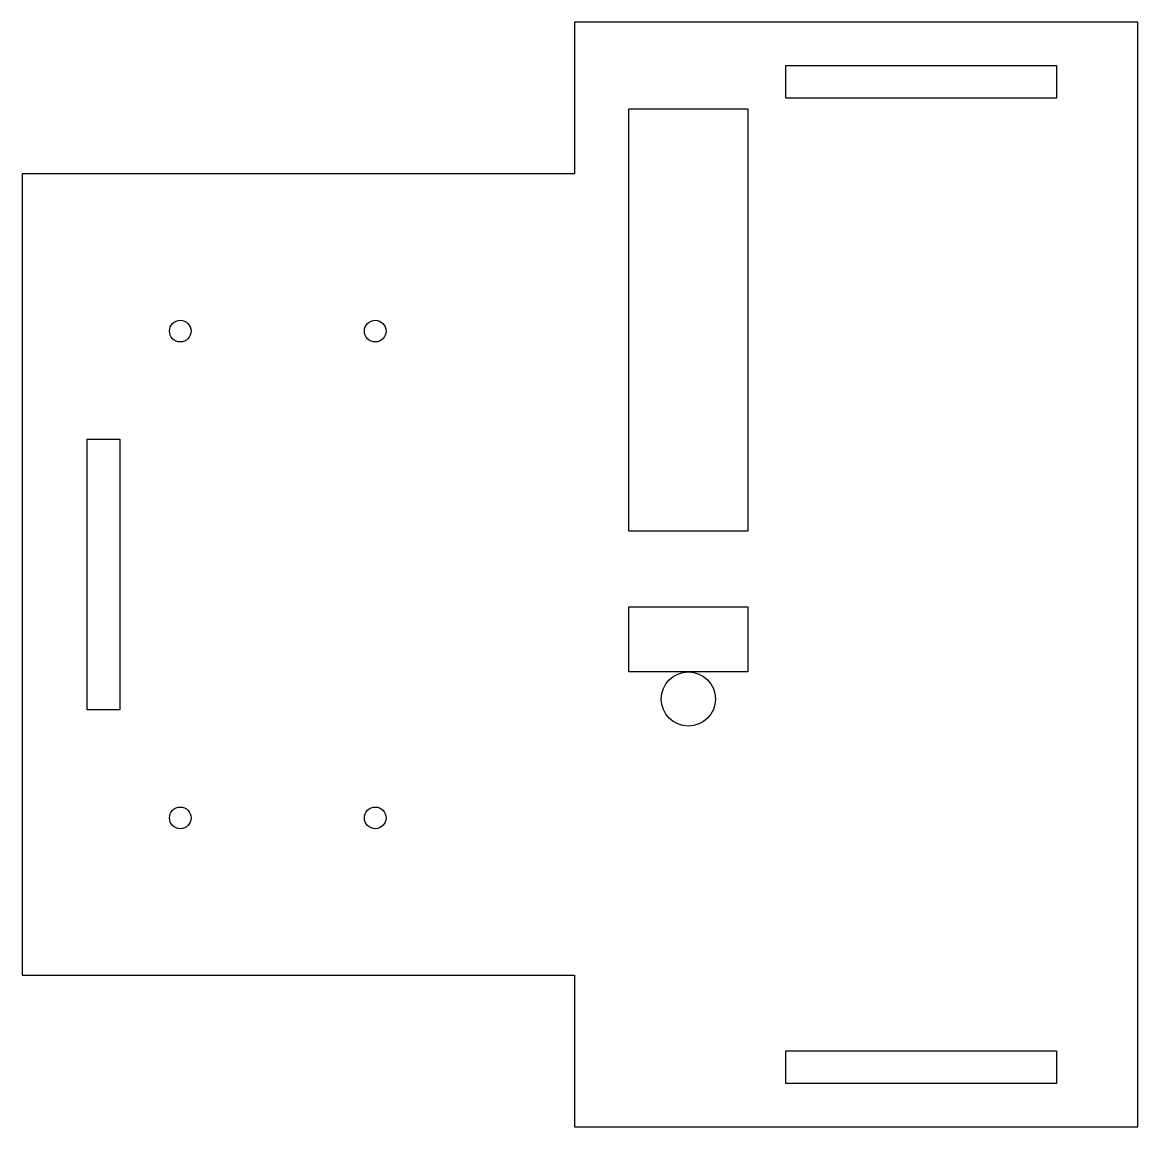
# Model space of a CAD drawing. Extents: x -13 to 90, y -92 to 10.
import ezdxf

# ---------------------------------------------------------------- set-up
doc = ezdxf.new("R2010")
doc.units = 0
doc.layers.add('Sketch011', color=7, linetype='CONTINUOUS')

msp = doc.modelspace()

# ---------------------------------------------------------------- linework, layer by layer
at = {"layer": 'Sketch011'}
for p, q in [((89.9624, 10.029), (37.9624, 10.029)), ((37.9624, 10.029), (37.9624, -3.971)), ((89.9624, -91.971), (89.9624, 10.029)), ((57.4624, 6.029), (82.4624, 6.029)), ((57.4624, 3.029), (57.4624, 6.029)), ((82.4624, 6.029), (82.4624, 3.029)), ((82.4624, 3.029), (57.4624, 3.029)), ((42.9724, 2.029), (53.9724, 2.029)), ((42.9724, -36.971), (42.9724, 2.029)), ((53.9724, 2.029), (53.9724, -36.971)), ((-13.0376, -3.971), (-13.0376, -77.971)), ((37.9624, -3.971), (-13.0376, -3.971)), ((-7.03761, -28.471), (-4.03761, -28.471)), ((-7.03761, -53.471), (-7.03761, -28.471)), ((-4.03761, -28.471), (-4.03761, -53.471)), ((53.9724, -36.971), (42.9724, -36.971)), ((42.9724, -43.971), (53.9724, -43.971)), ((42.9724, -49.971), (42.9724, -43.971)), ((53.9724, -43.971), (53.9724, -49.971)), ((53.9724, -49.971), (42.9724, -49.971)), ((-4.03761, -53.471), (-7.03761, -53.471)), ((-13.0376, -77.971), (37.9624, -77.971)), ((37.9624, -77.971), (37.9624, -91.971)), ((57.4624, -84.971), (82.4624, -84.971)), ((57.4624, -87.971), (57.4624, -84.971)), ((82.4624, -84.971), (82.4624, -87.971)), ((82.4624, -87.971), (57.4624, -87.971)), ((37.9624, -91.971), (89.9624, -91.971))]:
    msp.add_line(p, q, dxfattribs=at)
for centre, radius in [((1.55239, -18.491), 1), ((19.5524, -18.491), 1), ((48.4724, -52.471), 2.5), ((1.55239, -63.451), 1), ((19.5524, -63.451), 1)]:
    msp.add_circle(centre, radius, dxfattribs=at)

doc.saveas('drawing.dxf')
